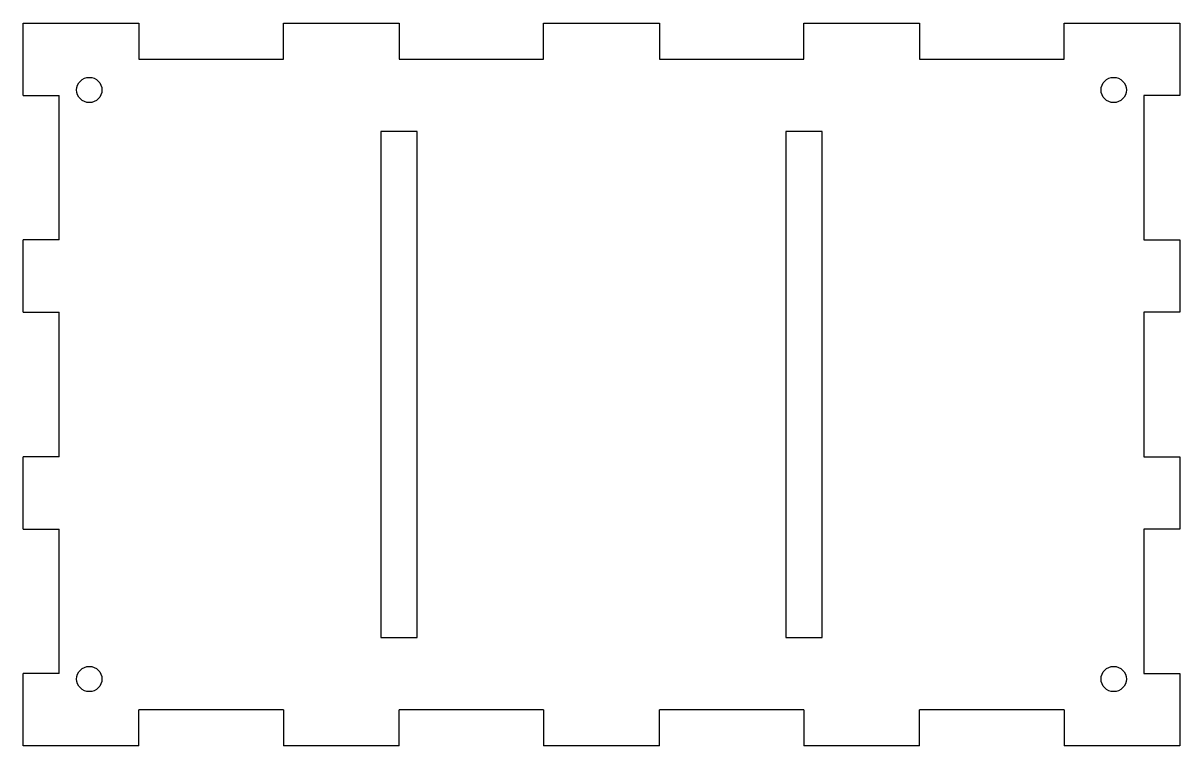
# Model space of a CAD drawing. Extents: x -80 to 80, y -50 to 50.
import ezdxf

# ---------------------------------------------------------------- set-up
doc = ezdxf.new("R2010")
doc.units = 0
doc.layers.add('VISIBLE', color=7, linetype='CONTINUOUS')

msp = doc.modelspace()

# ---------------------------------------------------------------- linework, layer by layer
at = {"layer": 'VISIBLE'}
for p, q in [((-80, 40), (-80, 50)), ((-80, 50), (-64, 50)), ((-64, 50), (-64, 45)), ((-44, 50), (-28, 50)), ((-44, 45), (-44, 50)), ((-28, 50), (-28, 45)), ((-8, 50), (8, 50)), ((-8, 45), (-8, 50)), ((8, 50), (8, 45)), ((28, 50), (44, 50)), ((28, 45), (28, 50)), ((44, 50), (44, 45)), ((64, 50), (80, 50)), ((64, 45), (64, 50)), ((80, 50), (80, 40)), ((-64, 45), (-44, 45)), ((-28, 45), (-8, 45)), ((8, 45), (28, 45)), ((44, 45), (64, 45)), ((-80, 40), (-75, 40)), ((-75, 20), (-75, 40)), ((75, 40), (75, 20)), ((80, 40), (75, 40)), ((-30.5, 35), (-30.5, -35)), ((-25.5, 35), (-30.5, 35)), ((-25.5, -35), (-25.5, 35)), ((25.5, 35), (25.5, -35)), ((30.5, 35), (25.5, 35)), ((30.5, -35), (30.5, 35)), ((-75, 20), (-80, 20)), ((-80, 10), (-80, 20)), ((75, 20), (80, 20)), ((80, 20), (80, 10)), ((-80, 10), (-75, 10)), ((-75, -10), (-75, 10)), ((75, 10), (75, -10)), ((80, 10), (75, 10)), ((-75, -10), (-80, -10)), ((-80, -20), (-80, -10)), ((75, -10), (80, -10)), ((80, -10), (80, -20)), ((-80, -20), (-75, -20)), ((-75, -40), (-75, -20)), ((75, -20), (75, -40)), ((80, -20), (75, -20)), ((-30.5, -35), (-25.5, -35)), ((25.5, -35), (30.5, -35)), ((-75, -40), (-80, -40)), ((-80, -50), (-80, -40)), ((75, -40), (80, -40)), ((80, -40), (80, -50)), ((-64, -50), (-64, -45)), ((-44, -45), (-64, -45)), ((-44, -45), (-44, -50)), ((-28, -50), (-28, -45)), ((-8, -45), (-28, -45)), ((-8, -45), (-8, -50)), ((8, -50), (8, -45)), ((28, -45), (8, -45)), ((28, -45), (28, -50)), ((44, -50), (44, -45)), ((64, -45), (44, -45)), ((64, -45), (64, -50)), ((-64, -50), (-80, -50)), ((-28, -50), (-44, -50)), ((8, -50), (-8, -50)), ((44, -50), (28, -50)), ((80, -50), (64, -50))]:
    msp.add_line(p, q, dxfattribs=at)
for centre in [(-70.85, 40.75), (70.85, 40.75), (-70.85, -40.75), (70.85, -40.75)]:
    msp.add_circle(centre, 1.75, dxfattribs=at)

doc.saveas('drawing.dxf')
